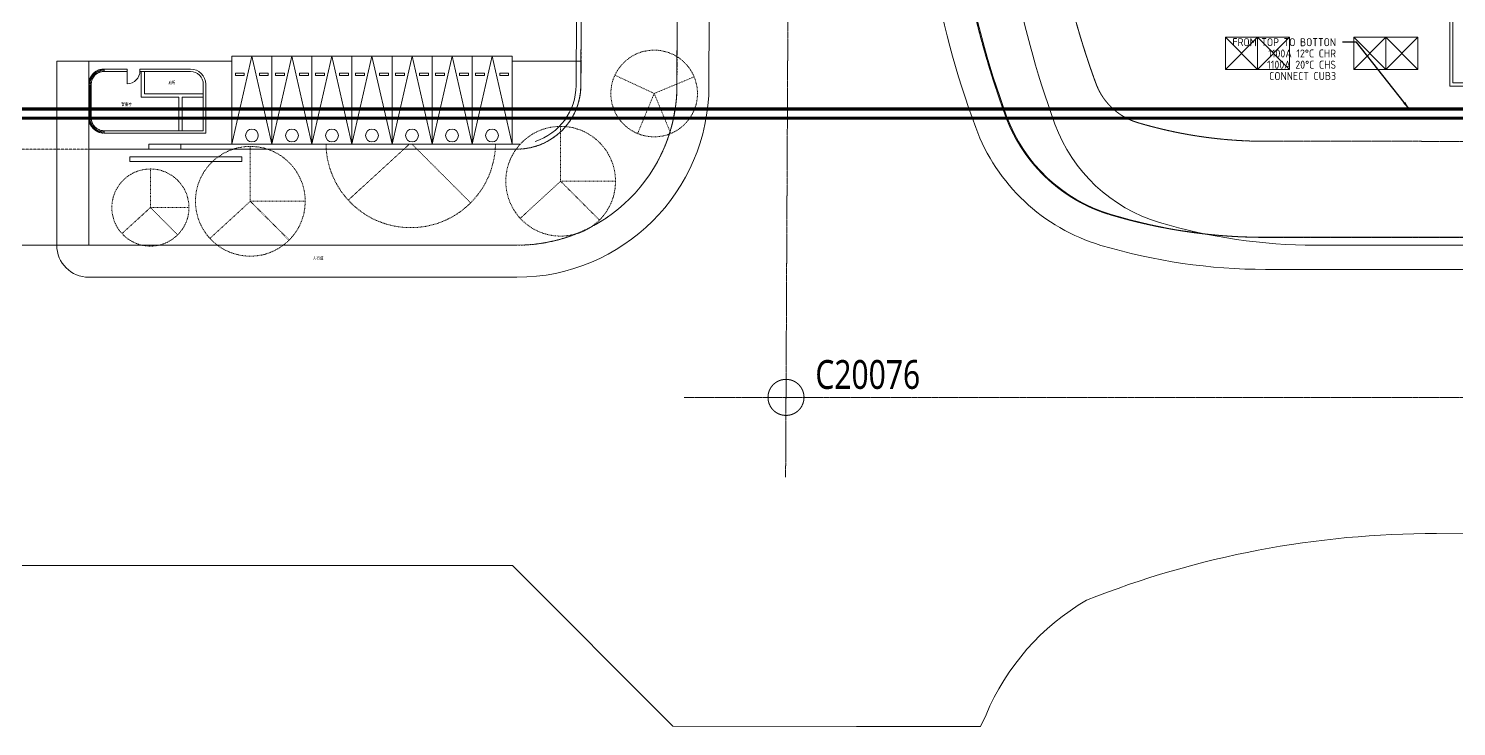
# Model space of a CAD drawing. Extents: x -212173 to 328152, y -560063 to 252500.
# Drawn here: x -120394 to -31207, y -46036 to -2458 of the extents above; entities that cross this region are included whole.
import ezdxf
from ezdxf.enums import TextEntityAlignment as Align

# ---------------------------------------------------------------- set-up
doc = ezdxf.new("R2010")
doc.units = 0
doc.header["$LTSCALE"] = 15
doc.set_wipeout_variables(frame=1)
for name, pattern in [('H12PL1$0$CENTERK3', [0.2749, 0.25, -0.0083, 0.0083, -0.0083]), ('H12PL1$0$CENTERK4', [0.3582, 0.3333, -0.0083, 0.0083, -0.0083]), ('SITE$0$JJP_地界線', [1.35, 0.6, -0.15, 0.15, -0.15, 0.15, -0.15]), ('SITE$0$JJP_虛線(退縮線、投影線、地下室範圍、非屬本工程、圖面分區)', [0.45, 0.3, -0.15]), ('SITE$0$TAI_虛線', [5.644, 2.822, -2.822]), ('SITE$0$Wipeout_Contour', [1, 0, -1])]:
    doc.linetypes.add(name, pattern=pattern)
for name, color, linetype in [('H12PL1$0$全區配置圖_26_DOURO', 252, 'Continuous'), ('H12PL1$0$全區配置圖_26_SHIKICHI', 252, 'Continuous'), ('H12PL1$0$全區配置圖_26_SIKICHI', 252, 'Continuous'), ('H12PL1$0$全區配置圖_26_SUGATA3', 252, 'Continuous'), ('H12PL1$0$全區配置圖_26_TATEYA', 252, 'Continuous'), ('H12PL1$0$全區配置圖_26_地籍圖底圖', 252, 'Continuous'), ('SITE$0$A-DRAWING-LNSP.Newcub', 252, 'Continuous'), ('SITE$0$A-OBJE-2D.Newcub', 252, 'Continuous'), ('SITE$0$A-TEXT.Newcub', 252, 'Continuous'), ('SITE$0$A-WALL-EX.Newcub', 252, 'Continuous'), ('SITE$0$A-WALL-IN.Newcub', 252, 'Continuous'), ('SITE$0$Door', 252, 'Continuous'), ('SITE$0$Hattch', 252, 'Continuous'), ('SITE$0$L-LNSP.Newcub', 252, 'Continuous'), ('SITE$0$L-ROAD.Newcub', 252, 'Continuous'), ('XFM2P25-200K$0$$0$M-PIPE-TEXT', 3, 'Continuous'), ('XFM2P25-200K$0$$0$M-PIPE-TEXT-ARROR', 91, 'Continuous'), ('XFM2P25-200K$0$M-PIPE-CHWR13', 94, 'Continuous'), ('XFM2P25-200K$0$M-PIPE-CHWS12', 130, 'Continuous')]:
    doc.layers.add(name, color=color, linetype=linetype)
doc.styles.add('H12PL1$0$Standard', font='', dxfattribs={"width": 0.8})
doc.styles.add('SITE$0$Standard', font='', dxfattribs={"width": 0.8})
doc.styles.add('XFM2P25-200K$0$$0$aa-txt', font='isocp.shx', dxfattribs={"bigfont": 'chineset.shx'})
doc.styles.get('H12PL1$0$Standard').set_extended_font_data('Microsoft JhengHei')
doc.styles.get('SITE$0$Standard').set_extended_font_data('Microsoft JhengHei')
doc.dimstyles.new('XFM2P25-200K$0$$0$adim-200', dxfattribs={"dimscale": 200, "dimtxt": 0.3, "dimasz": 2.5, "dimexe": 0.1, "dimexo": 0.5, "dimgap": 0.15, "dimtad": 0, "dimdec": 4, "dimzin": 3, "dimdsep": 46, "dimtxsty": 'XFM2P25-200K$0$$0$aa-txt', "dimcen": 2.5, "dimclrd": 256, "dimclre": 256, "dimclrt": 256, "dimadec": 0, "dimazin": 0, "dimtfac": 1, "dimtdec": 4, "dimtmove": 0, "dimatfit": 3, "dimfxl": 1, "dimtolj": 1, "dimtzin": 0, "dimarcsym": 0})

# ---------------------------------------------------------------- blocks, each defined once
blk = doc.blocks.new('SITE$0$板_7', base_point=(-18489.2, -593.8))
at = {"layer": 'SITE$0$L-ROAD.Newcub', "color": 15, "lineweight": 0, "flags": 128}
blk.add_lwpolyline([(-18489.2, -593.8), (-18434.9, 10960.4), (-18434.9, 10960.4), (-18380.9, 22451.3, -0.41279), (-17381.2, 23446.6), (-8881.4, 23448.6, -0.415708), (-7881.1, 22444), (-7950.7, 7655.1), (-7957.3, 6251.5), (-7962, 5251.5), (-7962, 5251.5), (-7989.5, -603.2, -0.412805), (-8989.4, -1598.5), (-11455.7, -1598.5), (-11655.6, -1598.5), (-13105.6, -1598.5), (-17489.2, -1598.5, -0.415596)], format="xyb", close=True, dxfattribs=at)
blk = doc.blocks.new('SITE')
at = {"layer": 'SITE$0$A-DRAWING-LNSP.Newcub', "linetype": 'SITE$0$TAI_虛線', "lineweight": 0}
for p, q in [((-96523.8, -9596.2), (-96523.8, -4303.8)), ((-81318.5, -6510.5), (-83771, -5370)), ((-81318.5, -6510.5), (-78821.1, -5472.1)), ((-81318.5, -6510.5), (-82350.2, -9010.7)), ((-81318.5, -6510.5), (-80280.1, -9008)), ((-87158.9, -11991.8), (-87158.9, -8566.9)), ((-96523.8, -9596.2), (-100426.9, -13170.4)), ((-96523.8, -9596.2), (-91231.4, -9596.2)), ((-96523.8, -9596.2), (-92781.5, -13338.4)), ((-106542.1, -13244.1), (-106542.1, -9819.1)), ((-112783.6, -13634.7), (-112783.6, -11226.7)), ((-87158.9, -11991.8), (-89684.8, -14304.9)), ((-87158.9, -11991.8), (-83733.9, -11991.8)), ((-87158.9, -11991.8), (-84737.1, -14413.7)), ((-106542.1, -13244.1), (-109068, -15557.2)), ((-106542.1, -13244.1), (-103117.1, -13244.1)), ((-106542.1, -13244.1), (-104120.3, -15665.9)), ((-112783.6, -13634.7), (-114559.5, -15261)), ((-112783.6, -13634.7), (-110375.6, -13634.7)), ((-112783.6, -13634.7), (-111080.9, -15337.5))]:
    blk.add_line(p, q, dxfattribs=at)
for centre, radius in [((-96523.8, -9596.2), 5292.4), ((-81318.5, -6510.5), 2704.7), ((-87158.9, -11991.8), 3425), ((-106542.1, -13244.1), 3425), ((-112783.6, -13634.7), 2408)]:
    blk.add_circle(centre, radius, dxfattribs=at)
at = {"layer": 'SITE$0$A-WALL-EX.Newcub', "lineweight": 0}
for p, q in [((-114233.9, -4985.3), (-114233.9, -5100.3)), ((-114233.9, -5100.3), (-114233.9, -5135.3)), ((-113433.9, -4985.3), (-113433.9, -5100.3)), ((-113433.9, -5100.3), (-113433.9, -5135.3))]:
    blk.add_line(p, q, dxfattribs=at)
at = {"layer": 'SITE$0$A-WALL-EX.Newcub', "lineweight": 0, "flags": 128}
for points in [[(-85919.2, 52609.7), (-86195, -6002.7)], [(-85895, -6004.1), (-85619.2, 52608.2)], [(-114233.9, -4985.3), (-115681.5, -4985.3)], [(-115681.5, -4985.3), (-115681.5, -5135.3)], [(-115681.5, -5135.3), (-115681.5, -4985.3)], [(-115681.5, -5060.3), (-115681.5, -5040.3)], [(-115681.5, -5135.3), (-114233.9, -5135.3)], [(-110281.5, -4985.3), (-113433.9, -4985.3)], [(-113433.9, -5135.3), (-110281.5, -5135.3)], [(-116631.5, -5935.3), (-116631.5, -8035.3)], [(-116576.5, -6015.3), (-116576.5, -7955.3)], [(-116556.5, -7955.3), (-116556.5, -6015.3)], [(-116481.5, -8035.3), (-116481.5, -5935.3)], [(-109481.5, -5935.3), (-109481.5, -8835.3)], [(-109331.5, -8985.3), (-109331.5, -5935.3)], [(-109481.5, -8835.3), (-115681.5, -8835.3)], [(-115681.5, -8985.3), (-115681.5, -8835.3)], [(-115681.5, -8985.3), (-115681.5, -8835.3)], [(-115681.5, -8930.3), (-115681.5, -8910.3)], [(-115681.5, -8985.3), (-109481.5, -8985.3)], [(-110878, -9685.3), (-112878, -9685.3)], [(-112878, -9685.3), (-112878, -9985.3)], [(-94152.3, -9685.4), (-110878, -9685.3)], [(-110878, -9685.3), (-110878, -9985.3)], [(-110878, -9985.3), (-110878, -9685.3)], [(-109331.5, -8985.3), (-109481.5, -8985.3)], [(-89894.4, -9685.5), (-93252.3, -9685.4)], [(-107074.1, -10458.9), (-114074.1, -10458.9)], [(-114074.1, -10458.9), (-114074.1, -10758.9)], [(-112878, -9985.3), (-110878, -9985.3)], [(-110878, -9985.3), (-89894.4, -9985.5)], [(-107074.1, -10758.9), (-107074.1, -10458.9)], [(-114074.1, -10758.9), (-107074.1, -10758.9)]]:
    blk.add_lwpolyline(points, dxfattribs=at)
at = {"layer": 'SITE$0$A-WALL-EX.Newcub', "linetype": 'SITE$0$JJP_虛線(退縮線、投影線、地下室範圍、非屬本工程、圖面分區)', "lineweight": 0, "flags": 128}
for points in [[(-116631.5, -5935.3), (-116631.5, -8035.3)], [(-116481.5, -8035.3), (-116481.5, -5935.3)]]:
    blk.add_lwpolyline(points, dxfattribs=at)
at = {"layer": 'SITE$0$A-WALL-EX.Newcub', "lineweight": 0, "flags": 128}
for points in [[(-116481.5, -6015.3), (-116481.5, -5935.3), (-116631.5, -5935.3), (-116631.5, -6015.3)], [(-116481.5, -8035.3), (-116481.5, -7955.3), (-116631.5, -7955.3), (-116631.5, -8035.3)]]:
    blk.add_lwpolyline(points, close=True, dxfattribs=at)
at = {"layer": 'SITE$0$A-WALL-EX.Newcub', "lineweight": 0}
for centre, radius, start, end in [((-115681.5, -5935.3), 950, 90, 180), ((-115681.5, -5935.3), 895, 90, 180), ((-115681.5, -5935.3), 875, 90, 180), ((-115681.5, -5935.3), 800, 90, 180), ((-110281.5, -5935.3), 950, 0, 90), ((-110281.5, -5935.3), 800, 0, 90), ((-89895.1, -5985.3), 4000.1, 270.009955, 359.730729), ((-89895.1, -5985.3), 3700.1, 287.990183, 359.730741), ((-115681.5, -8035.3), 950, 180, 270), ((-115681.5, -8035.3), 895, 180, 270), ((-115681.5, -8035.3), 875, 180, 270), ((-115681.5, -8035.3), 800, 180, 270), ((-89895.1, -5985.3), 3700.1, 270.010368, 273.762487)]:
    blk.add_arc(centre, radius, start, end, dxfattribs=at)
at = {"layer": 'SITE$0$A-WALL-EX.Newcub', "linetype": 'SITE$0$JJP_虛線(退縮線、投影線、地下室範圍、非屬本工程、圖面分區)', "lineweight": 0}
for centre, radius, start, end in [((-115681.5, -5935.3), 950, 90, 180), ((-115681.5, -5935.3), 800, 90, 180), ((-115681.5, -8035.3), 950, 180, 270), ((-115681.5, -8035.3), 800, 180, 270)]:
    blk.add_arc(centre, radius, start, end, dxfattribs=at)
at = {"layer": 'SITE$0$A-WALL-IN.Newcub', "lineweight": 0, "flags": 128}
for points in [[(-113354.8, -5135.3), (-113354.8, -6735.3)], [(-113154.8, -5135.3), (-113354.8, -5135.3)], [(-113154.8, -6535.3), (-113154.8, -5135.3)], [(-113354.8, -6735.3), (-113154.8, -6735.3)], [(-109481.5, -6535.3), (-113154.8, -6535.3)], [(-113154.8, -6735.3), (-111002.2, -6735.3)], [(-111002.2, -6735.3), (-111002.2, -8835.3)], [(-110802.2, -6735.3), (-109481.5, -6735.3)], [(-110802.2, -8835.3), (-110802.2, -6735.3)], [(-109481.5, -6535.3), (-109481.5, -6735.3)], [(-111002.2, -8835.3), (-110802.2, -8835.3)]]:
    blk.add_lwpolyline(points, dxfattribs=at)
at = {"layer": 'SITE$0$Door', "lineweight": 0}
for p, q in [((-114233.9, -4985.3), (-114233.9, -5100.3)), ((-114233.9, -4985.3), (-114233.9, -5100.3)), ((-114233.9, -5100.3), (-114233.9, -5900.3)), ((-114233.9, -5100.3), (-114233.9, -5135.3)), ((-113433.9, -4985.3), (-113433.9, -5100.3)), ((-113433.9, -4985.3), (-113433.9, -5100.3)), ((-113433.9, -5100.3), (-113433.9, -5135.3))]:
    blk.add_line(p, q, dxfattribs=at)
blk.add_arc((-114233.9, -5100.3), 800, 270, 0, dxfattribs=at)
at = {"layer": 'SITE$0$L-LNSP.Newcub', "lineweight": 0, "flags": 128}
for points in [[(-118631.5, -15985.4, 0.4142132), (-116631.5, -17985.4), (-89893.9, -17985.5, 0.412808), (-77895, -6041.7), (-77628.6, 50605.2, 0.4169716), (-79619.2, 52614.5), (-79895, -6032.3, -0.4128053), (-89894, -15985.5)], [(-116631.6, -15985.4), (-89894, -15985.5, 0.4128053), (-79895, -6032.3), (-79629.1, 50505.2), (-79619.2, 52614.5), (-85619.2, 52608.2), (-85895, -6004.1, -0.4127869), (-89894.4, -9985.5), (-116631.5, -9985.3)], [(-116631.5, -4485.4), (-116631.5, -9985.3), (-89894.4, -9985.5, 0.4127869), (-85895, -6004.1), (-85887.8, -4485.4)]]:
    blk.add_lwpolyline(points, format="xyb", close=True, dxfattribs=at)
blk.add_lwpolyline([(-116631.5, -4485.4), (-118631.5, -4485.4), (-118631.5, -15985.4), (-116631.6, -15985.4)], close=True, dxfattribs=at)
at = {"layer": 'SITE$0$L-ROAD.Newcub', "lineweight": 0, "flags": 128}
for points in [[(328152, 252500), (-68683.2, 252500), (-203798.9, 252500), (-203762.1, 234459.2), (-204904.8, -8753.1, -0.4217603), (-212171.1, -15984.8), (-212173.1, -35984.5), (-90156.3, -35979.8), (-80158.8, -46029.2), (-68683.2, -46033.3), (-60934, -46036), (-60588.5, -45317.2, -0.163989), (-54311.4, -38154.8, -0.0954785), (-32457.5, -33993.9), (182239.3, -34046.4)], [(-15800, -15985.3), (-40035.2, -15985.2, -0.0725486), (-49746.8, -14568.8, -0.2368103), (-56281.9, -8421.5, -0.0894541), (-59812, 11777.9), (-58857.9, 214693.3, -0.0725495), (-57395.3, 224398.4, -0.2343399), (-51308.3, 230871.2, -0.0890899), (-31126.4, 234500)]]:
    blk.add_lwpolyline(points, format="xyb", dxfattribs=at)
blk.add_lwpolyline([(-78811.3, 224439.7, 0.4157079), (-88814, 234486.1), (-173812.1, 234465.6, 0.4127898), (-183808.8, 224512.9), (-184892.4, -5938.5, 0.4155956), (-174891.9, -15985.4), (-89894, -15985.5, 0.4128053), (-79895, -6032.3)], format="xyb", close=True, dxfattribs=at)
at = {"layer": 'SITE$0$L-ROAD.Newcub', "lineweight": 0, "xscale": 10, "yscale": 10, "zscale": 10}
blk.add_blockref('SITE$0$板_7', (-184892.4, -5938.5), dxfattribs=at)
at = {"layer": 'SITE$0$A-TEXT.Newcub', "linetype": 'Continuous', "lineweight": 0, "char_height": 200, "attachment_point": 1, "style": 'SITE$0$Standard'}
for s, insert in [('\\A1;廁所', (-111675.8, -5730.5)), ('\\A1;警衛亭', (-114604.4, -7086.4)), ('\\A1;人行道', (-102646.3, -16696.3))]:
    blk.add_mtext(s, dxfattribs=dict(at, insert=insert))
at = {"linetype": 'SITE$0$Wipeout_Contour', "lineweight": 0, "ltscale": 39689.565307}
blk.add_wipeout([(-97693.2, -9685.4), (-97693.2, -4185.4), (-100193.2, -4185.4), (-100193.2, -9685.4)], dxfattribs=at).dxf.layer = 'SITE$0$Hattch'
at = {"layer": 'SITE$0$A-OBJE-2D.Newcub', "lineweight": 0}
for p, q in [((-100193.2, -9685.4), (-100193.2, -4185.4)), ((-100193.2, -4185.4), (-97693.2, -4185.4)), ((-98943.2, -4185.4), (-100193.2, -9685.4)), ((-97693.2, -9685.4), (-98943.2, -4185.4)), ((-97693.2, -4185.4), (-97693.2, -9685.4)), ((-99968.2, -5385.4), (-99968.2, -5235.4)), ((-99968.2, -5235.4), (-99418.2, -5235.4)), ((-99418.2, -5235.4), (-99418.2, -5385.4)), ((-98468.2, -5385.4), (-98468.2, -5235.4)), ((-98468.2, -5235.4), (-97918.2, -5235.4)), ((-97918.2, -5235.4), (-97918.2, -5385.4)), ((-99418.2, -5385.4), (-99968.2, -5385.4)), ((-97918.2, -5385.4), (-98468.2, -5385.4)), ((-97693.2, -9685.4), (-100193.2, -9685.4))]:
    blk.add_line(p, q, dxfattribs=at)
at = {"layer": 'SITE$0$A-OBJE-2D.Newcub', "lineweight": 0, "flags": 128}
blk.add_lwpolyline([(-97693.2, -9685.4), (-100193.2, -9685.4), (-100193.2, -4185.4), (-97693.2, -4185.4)], close=True, dxfattribs=at)
at = {"layer": 'SITE$0$A-OBJE-2D.Newcub', "lineweight": 0}
blk.add_circle((-98943.2, -9135.4), 400, dxfattribs=at)
at = {"linetype": 'SITE$0$Wipeout_Contour', "lineweight": 0, "ltscale": 40686.808319}
blk.add_wipeout([(-100193.2, -9685.4), (-100193.2, -4185.4), (-102693.2, -4185.4), (-102693.2, -9685.4)], dxfattribs=at).dxf.layer = 'SITE$0$Hattch'
at = {"linetype": 'SITE$0$Wipeout_Contour', "lineweight": 0, "ltscale": 38692.464378}
blk.add_wipeout([(-95193.2, -9685.4), (-95193.2, -4185.4), (-97693.2, -4185.4), (-97693.2, -9685.4)], dxfattribs=at).dxf.layer = 'SITE$0$Hattch'
at = {"layer": 'SITE$0$A-OBJE-2D.Newcub', "lineweight": 0}
for p, q in [((-102693.2, -9685.4), (-102693.2, -4185.4)), ((-102693.2, -4185.4), (-100193.2, -4185.4)), ((-101443.2, -4185.4), (-102693.2, -9685.4)), ((-100193.2, -9685.4), (-101443.2, -4185.4)), ((-100193.2, -4185.4), (-100193.2, -9685.4)), ((-97693.2, -9685.4), (-97693.2, -4185.4)), ((-97693.2, -4185.4), (-95193.2, -4185.4)), ((-96443.2, -4185.4), (-97693.2, -9685.4)), ((-95193.2, -9685.4), (-96443.2, -4185.4)), ((-95193.2, -4185.4), (-95193.2, -9685.4)), ((-102468.2, -5385.4), (-102468.2, -5235.4)), ((-102468.2, -5235.4), (-101918.2, -5235.4)), ((-101918.2, -5235.4), (-101918.2, -5385.4)), ((-100968.2, -5385.4), (-100968.2, -5235.4)), ((-100968.2, -5235.4), (-100418.2, -5235.4)), ((-100418.2, -5235.4), (-100418.2, -5385.4)), ((-97468.2, -5385.4), (-97468.2, -5235.4)), ((-97468.2, -5235.4), (-96918.2, -5235.4)), ((-96918.2, -5235.4), (-96918.2, -5385.4)), ((-95968.2, -5385.4), (-95968.2, -5235.4)), ((-95968.2, -5235.4), (-95418.2, -5235.4)), ((-95418.2, -5235.4), (-95418.2, -5385.4)), ((-101918.2, -5385.4), (-102468.2, -5385.4)), ((-100418.2, -5385.4), (-100968.2, -5385.4)), ((-96918.2, -5385.4), (-97468.2, -5385.4)), ((-95418.2, -5385.4), (-95968.2, -5385.4)), ((-100193.2, -9685.4), (-102693.2, -9685.4)), ((-95193.2, -9685.4), (-97693.2, -9685.4))]:
    blk.add_line(p, q, dxfattribs=at)
at = {"layer": 'SITE$0$A-OBJE-2D.Newcub', "lineweight": 0, "flags": 128}
for points in [[(-100193.2, -9685.4), (-102693.2, -9685.4), (-102693.2, -4185.4), (-100193.2, -4185.4)], [(-95193.2, -9685.4), (-97693.2, -9685.4), (-97693.2, -4185.4), (-95193.2, -4185.4)]]:
    blk.add_lwpolyline(points, close=True, dxfattribs=at)
at = {"layer": 'SITE$0$A-OBJE-2D.Newcub', "lineweight": 0}
for centre in [(-101443.2, -9135.4), (-96443.2, -9135.4)]:
    blk.add_circle(centre, 400, dxfattribs=at)
at = {"linetype": 'SITE$0$Wipeout_Contour', "lineweight": 0, "ltscale": 41684.183237}
blk.add_wipeout([(-102693.2, -9685.4), (-102693.2, -4185.4), (-105193.2, -4185.4), (-105193.2, -9685.4)], dxfattribs=at).dxf.layer = 'SITE$0$Hattch'
at = {"linetype": 'SITE$0$Wipeout_Contour', "lineweight": 0, "ltscale": 37695.516784}
blk.add_wipeout([(-92693.2, -9685.4), (-92693.2, -4185.4), (-95193.2, -4185.4), (-95193.2, -9685.4)], dxfattribs=at).dxf.layer = 'SITE$0$Hattch'
at = {"layer": 'SITE$0$A-OBJE-2D.Newcub', "lineweight": 0}
for p, q in [((-105193.2, -9685.4), (-105193.2, -4185.4)), ((-105193.2, -4185.4), (-102693.2, -4185.4)), ((-103943.2, -4185.4), (-105193.2, -9685.4)), ((-102693.2, -9685.4), (-103943.2, -4185.4)), ((-102693.2, -4185.4), (-102693.2, -9685.4)), ((-95193.2, -9685.4), (-95193.2, -4185.4)), ((-95193.2, -4185.4), (-92693.2, -4185.4)), ((-93943.2, -4185.4), (-95193.2, -9685.4)), ((-92693.2, -9685.4), (-93943.2, -4185.4)), ((-92693.2, -4185.4), (-92693.2, -9685.4)), ((-104968.2, -5385.4), (-104968.2, -5235.4)), ((-104968.2, -5235.4), (-104418.2, -5235.4)), ((-104418.2, -5235.4), (-104418.2, -5385.4)), ((-103468.2, -5385.4), (-103468.2, -5235.4)), ((-103468.2, -5235.4), (-102918.2, -5235.4)), ((-102918.2, -5235.4), (-102918.2, -5385.4)), ((-94968.2, -5385.4), (-94968.2, -5235.4)), ((-94968.2, -5235.4), (-94418.2, -5235.4)), ((-94418.2, -5235.4), (-94418.2, -5385.4)), ((-93468.2, -5385.4), (-93468.2, -5235.4)), ((-93468.2, -5235.4), (-92918.2, -5235.4)), ((-92918.2, -5235.4), (-92918.2, -5385.4)), ((-104418.2, -5385.4), (-104968.2, -5385.4)), ((-102918.2, -5385.4), (-103468.2, -5385.4)), ((-94418.2, -5385.4), (-94968.2, -5385.4)), ((-92918.2, -5385.4), (-93468.2, -5385.4)), ((-102693.2, -9685.4), (-105193.2, -9685.4)), ((-92693.2, -9685.4), (-95193.2, -9685.4))]:
    blk.add_line(p, q, dxfattribs=at)
at = {"layer": 'SITE$0$A-OBJE-2D.Newcub', "lineweight": 0, "flags": 128}
for points in [[(-102693.2, -9685.4), (-105193.2, -9685.4), (-105193.2, -4185.4), (-102693.2, -4185.4)], [(-92693.2, -9685.4), (-95193.2, -9685.4), (-95193.2, -4185.4), (-92693.2, -4185.4)]]:
    blk.add_lwpolyline(points, close=True, dxfattribs=at)
at = {"layer": 'SITE$0$A-OBJE-2D.Newcub', "lineweight": 0}
for centre in [(-103943.2, -9135.4), (-93943.2, -9135.4)]:
    blk.add_circle(centre, 400, dxfattribs=at)
at = {"linetype": 'SITE$0$Wipeout_Contour', "lineweight": 0, "ltscale": 42681.680831}
blk.add_wipeout([(-105193.2, -9685.4), (-105193.2, -4185.4), (-107693.2, -4185.4), (-107693.2, -9685.4)], dxfattribs=at).dxf.layer = 'SITE$0$Hattch'
at = {"linetype": 'SITE$0$Wipeout_Contour', "lineweight": 0, "ltscale": 36698.73499}
blk.add_wipeout([(-90193.2, -9685.4), (-90193.2, -4185.4), (-92693.2, -4185.4), (-92693.2, -9685.4)], dxfattribs=at).dxf.layer = 'SITE$0$Hattch'
at = {"layer": 'SITE$0$A-DRAWING-LNSP.Newcub', "linetype": 'SITE$0$JJP_地界線', "lineweight": 0}
blk.add_lwpolyline([(-184349, 109609.3), (-184892.4, -5938.5, 0.4155956), (-174891.9, -15985.4), (-89894, -15985.5, 0.4128053), (-79895, -6032.3), (-79506.6, 76551.3), (-118004.9, 76732.8), (-117852.1, 109101.1)], format="xyb", close=True, dxfattribs=at)
at = {"layer": 'SITE$0$A-DRAWING-LNSP.Newcub', "linetype": 'SITE$0$JJP_虛線(退縮線、投影線、地下室範圍、非屬本工程、圖面分區)', "lineweight": 0}
blk.add_lwpolyline([(-178331.5, 109563.3), (-178892.4, -5966.6, 0.415598), (-174892.1, -9985.4), (-89894.4, -9985.5, 0.4127869), (-85895, -6004.1), (-85506.4, 76579.6), (-118004.9, 76732.8), (-117852.1, 109101.1)], format="xyb", close=True, dxfattribs=at)
at = {"layer": 'SITE$0$A-OBJE-2D.Newcub', "lineweight": 0}
for p, q in [((-107693.2, -9685.4), (-107693.2, -4185.4)), ((-107693.2, -4185.4), (-105193.2, -4185.4)), ((-106443.2, -4185.4), (-107693.2, -9685.4)), ((-105193.2, -9685.4), (-106443.2, -4185.4)), ((-105193.2, -4185.4), (-105193.2, -9685.4)), ((-92693.2, -9685.4), (-92693.2, -4185.4)), ((-92693.2, -4185.4), (-90193.2, -4185.4)), ((-91443.2, -4185.4), (-92693.2, -9685.4)), ((-90193.2, -9685.4), (-91443.2, -4185.4)), ((-90193.2, -4185.4), (-90193.2, -9685.4)), ((-107468.2, -5385.4), (-107468.2, -5235.4)), ((-107468.2, -5235.4), (-106918.2, -5235.4)), ((-106918.2, -5235.4), (-106918.2, -5385.4)), ((-105968.2, -5385.4), (-105968.2, -5235.4)), ((-105968.2, -5235.4), (-105418.2, -5235.4)), ((-105418.2, -5235.4), (-105418.2, -5385.4)), ((-92468.2, -5385.4), (-92468.2, -5235.4)), ((-92468.2, -5235.4), (-91918.2, -5235.4)), ((-91918.2, -5235.4), (-91918.2, -5385.4)), ((-90968.2, -5385.4), (-90968.2, -5235.4)), ((-90968.2, -5235.4), (-90418.2, -5235.4)), ((-90418.2, -5235.4), (-90418.2, -5385.4)), ((-106918.2, -5385.4), (-107468.2, -5385.4)), ((-105418.2, -5385.4), (-105968.2, -5385.4)), ((-91918.2, -5385.4), (-92468.2, -5385.4)), ((-90418.2, -5385.4), (-90968.2, -5385.4)), ((-105193.2, -9685.4), (-107693.2, -9685.4)), ((-90193.2, -9685.4), (-92693.2, -9685.4))]:
    blk.add_line(p, q, dxfattribs=at)
at = {"layer": 'SITE$0$A-OBJE-2D.Newcub', "lineweight": 0, "flags": 128}
for points in [[(-105193.2, -9685.4), (-107693.2, -9685.4), (-107693.2, -4185.4), (-105193.2, -4185.4)], [(-90193.2, -9685.4), (-92693.2, -9685.4), (-92693.2, -4185.4), (-90193.2, -4185.4)]]:
    blk.add_lwpolyline(points, close=True, dxfattribs=at)
at = {"layer": 'SITE$0$A-OBJE-2D.Newcub', "lineweight": 0}
for centre in [(-106443.2, -9135.4), (-91443.2, -9135.4)]:
    blk.add_circle(centre, 400, dxfattribs=at)
blk = doc.blocks.new('H12PL1')
at = {"layer": 'H12PL1$0$全區配置圖_26_DOURO', "lineweight": 0}
blk.add_line((-12800.73, -17998.7), (-40103.1, -17992.03), dxfattribs=at)
for centre, radius, start, end in [((-2043.1, 11476.05), 59830.54, 179.7018468, 200.149594), ((-46968.55, -5012.88), 11974.71, 200.125612, 253.4225722), ((-40094.3, 18007.97), 36000, 253.3881535, 269.9859957)]:
    blk.add_arc(centre, radius, start, end, dxfattribs=at)
at = {"layer": 'H12PL1$0$全區配置圖_26_SHIKICHI', "linetype": 'H12PL1$0$CENTERK4', "lineweight": 0}
blk.add_circle((-70059.1, -25983.63), 1125, dxfattribs=at)
at = {"layer": 'H12PL1$0$全區配置圖_26_SIKICHI', "linetype": 'H12PL1$0$CENTERK3', "lineweight": 0}
for p, q in [((-70083.72, -30966.93), (-69282.46, 131204.65)), ((-6481.46, -10000.25), (-40101.15, -9992.03)), ((-6481.46, -16000.25), (-40102.61, -15992.03)), ((-6481.46, -25999.04), (-76427.3, -25982.08))]:
    blk.add_line(p, q, dxfattribs=at)
at = {"layer": 'H12PL1$0$全區配置圖_26_SIKICHI', "lineweight": 0}
blk.add_line((-40012.28, -15992.03), (-40012.23, -15992.03), dxfattribs=at)
at = {"layer": 'H12PL1$0$全區配置圖_26_SIKICHI', "linetype": 'H12PL1$0$CENTERK3', "lineweight": 0}
for centre, radius, start, end in [((-2043.1, 11476.05), 57830.54, 179.7018468, 200.149594), ((-2043.1, 11476.05), 51830.54, 179.7010047, 200.1512596), ((-46968.55, -5012.88), 3974.71, 200.1111296, 253.4438869), ((-46968.55, -5012.88), 9974.71, 200.125612, 253.4225722), ((-40094.3, 18007.97), 28000, 253.3838038, 269.9859957), ((-40094.3, 18007.97), 34000, 253.3881535, 269.9859957)]:
    blk.add_arc(centre, radius, start, end, dxfattribs=at)
at = {"layer": 'H12PL1$0$全區配置圖_26_SUGATA3', "lineweight": 0}
for p, q in [((-40600, -3500), (-42600, -5500)), ((-42600, -3500), (-40600, -5500)), ((-38600, -3500), (-40600, -5500)), ((-40600, -3500), (-38600, -5500)), ((-34600, -3500), (-32600, -5500)), ((-32600, -3500), (-34600, -5500)), ((-32600, -3500), (-30600, -5500)), ((-30600, -3500), (-32600, -5500))]:
    blk.add_line(p, q, dxfattribs=at)
at = {"layer": 'H12PL1$0$全區配置圖_26_SUGATA3', "lineweight": 0, "flags": 128}
for points in [[(-28400, -6350), (-28400, 11650), (-51800, 11650), (-51800, 48050), (-16000, 48050), (-16000, -6350)], [(-42600, -5500), (-40600, -5500), (-40600, -3500), (-42600, -3500)], [(-38600, -5500), (-40600, -5500), (-40600, -3500), (-38600, -3500)], [(-34600, -5500), (-32600, -5500), (-32600, -3500), (-34600, -3500)], [(-30600, -5500), (-32600, -5500), (-32600, -3500), (-30600, -3500)]]:
    blk.add_lwpolyline(points, close=True, dxfattribs=at)
at = {"layer": 'H12PL1$0$全區配置圖_26_TATEYA', "lineweight": 0, "flags": 128}
blk.add_lwpolyline([(-28600, -6550), (-28600, 11450), (-52000, 11450), (-52000, 48250), (-15800, 48250), (-15800, -6550)], close=True, dxfattribs=at)
at = {"layer": 'H12PL1$0$全區配置圖_26_地籍圖底圖', "lineweight": 0, "flags": 128}
for points in [[(-6481.46, -15985.35), (-40035.16, -15985.2, -0.07252418), (-49746.79, -14568.81, -0.2369649), (-56281.91, -8421.48, -0.08910998), (-59812.05, 11777.85), (-59646.93, 46805.5), (-59353.78, 109253.98), (-59250.43, 131204.65)], [(-6481.46, 46556.22), (-59646.93, 46805.5), (-59812.05, 11777.85, 0.08910998), (-56281.91, -8421.48, 0.2369649), (-49746.79, -14568.81, 0.07252418), (-40035.16, -15985.2), (-6481.46, -15985.35)]]:
    blk.add_lwpolyline(points, format="xyb", dxfattribs=at)
at = {"layer": 'H12PL1$0$全區配置圖_26_SHIKICHI', "linetype": 'Continuous', "lineweight": 0, "insert": (-68228.13, -25477.68), "char_height": 1800, "attachment_point": 7, "style": 'H12PL1$0$Standard'}
blk.add_mtext('\\A1;C20076', dxfattribs=at)
blk = doc.blocks.new('XFM2P25-200K')
at = {"layer": 'XFM2P25-200K$0$M-PIPE-CHWR13', "const_width": 200}
blk.add_lwpolyline([(20070, 911), (20070, -8050), (-158181, -8050), (-158181, 32637)], dxfattribs=at)
at = {"layer": 'XFM2P25-200K$0$M-PIPE-CHWS12', "const_width": 200}
blk.add_lwpolyline([(21675, 1595), (19500, 1595), (19500, -7480), (-153281, -7480), (-153281, 32729)], dxfattribs=at)
at = {"layer": 'XFM2P25-200K$0$$0$M-PIPE-TEXT', "style": 'XFM2P25-200K$0$$0$aa-txt'}
for s, p in [('FROM TOP TO BOTTON', (-38727, -3308)), ('1100A 12%%DC CHR', (-38727, -4014)), ('1100A 20%%DC CHS', (-38727, -4714)), ('CONNECT CUB3', (-38727, -5422))]:
    blk.add_text(s, height=500, dxfattribs=at).set_placement(p, align=Align.MIDDLE_RIGHT)
at = {"layer": 'XFM2P25-200K$0$$0$M-PIPE-TEXT-ARROR'}
blk.add_leader([(-34161, -7480, 0), (-37446, -3308, 0), (-38332, -3308, 0)], dimstyle='XFM2P25-200K$0$$0$adim-200', dxfattribs=at)

msp = doc.modelspace()

# ---------------------------------------------------------------- block references
msp.add_blockref('SITE', (0, 0))

# ---------------------------------------------------------------- next in the draw order: block references
msp.add_blockref('XFM2P25-200K', (0, 0))

# ---------------------------------------------------------------- next in the draw order: block references
msp.add_blockref('H12PL1', (-3024, 495))

doc.saveas('drawing.dxf')
